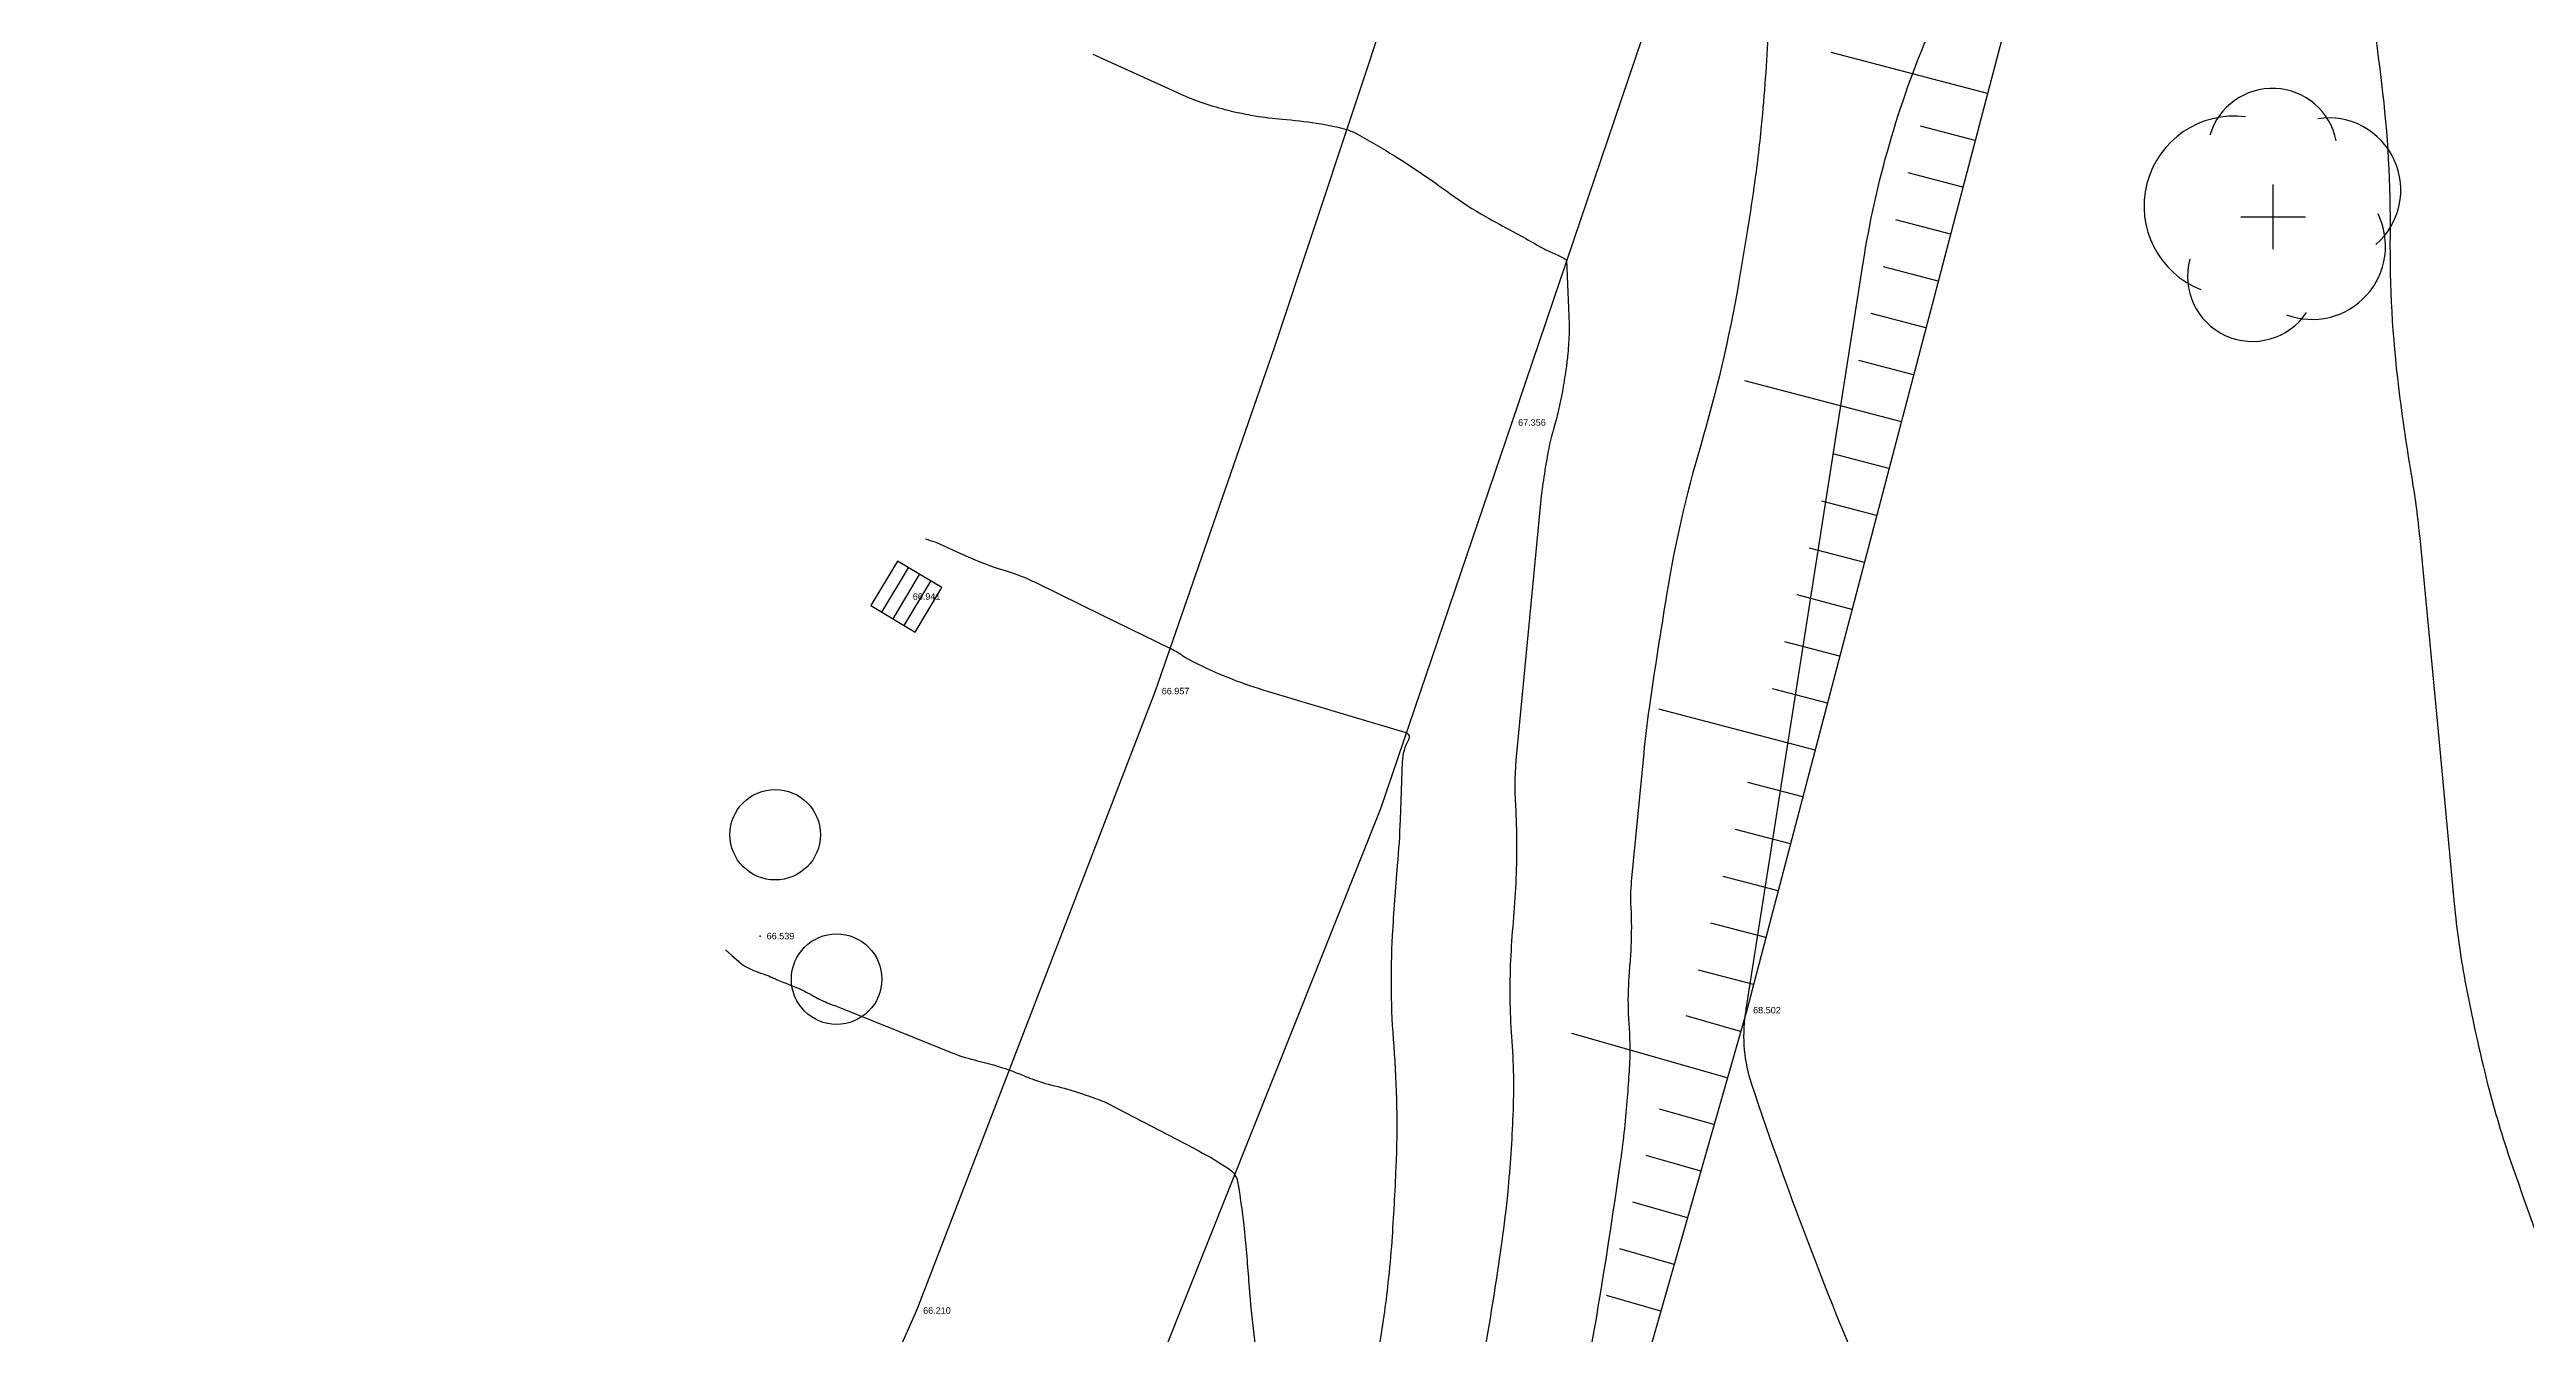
# Model space of a CAD drawing. Header units: millimetres. Extents: x -6.4 to 72.2, y -0.9 to 45.4.
# Drawn here: x 3.26 to 22.41, y 15.07 to 25 of the extents above; entities that cross this region are included whole.
import ezdxf

# ---------------------------------------------------------------- set-up
doc = ezdxf.new("R2010")
doc.units = ezdxf.units.MM
for name, color, linetype in [('1cotas_1', 83, 'Continuous'), ('1cv', 114, 'Continuous'), ('1cvd', 143, 'Continuous'), ('1puntos_1', 83, 'Continuous'), ('Acera', 141, 'Continuous'), ('Arbol', 82, 'Continuous'), ('Arq-sumidero', 254, 'Continuous'), ('Arquetas', 254, 'Continuous'), ('Asfalto', 142, 'Continuous'), ('Talud', 253, 'Continuous'), ('Talud-cabeza', 222, 'Continuous')]:
    doc.layers.add(name, color=color, linetype=linetype)
doc.styles.get("Standard").update_dxf_attribs({"font": 'arial.ttf'})

# ---------------------------------------------------------------- blocks, each defined once
blk = doc.blocks.new('ARQR7')
at = {"layer": 'Arquetas'}
blk.add_circle((0, 0), 0.35, dxfattribs=at)
blk = doc.blocks.new('SUMIDERO4')
at = {"layer": 'Arq-sumidero'}
blk.add_lwpolyline([(-0.2, -0.2), (0.2, -0.2), (0.2, 0.2), (-0.2, 0.2)], close=True, dxfattribs=at)
for points in [[(-0.1, -0.2), (-0.1, 0.2)], [(0, -0.2), (0, 0.2)], [(0.1, -0.2), (0.1, 0.2)]]:
    blk.add_lwpolyline(points, dxfattribs=at)
blk = doc.blocks.new('Arbol')
at = {"layer": 'Arbol', "linetype": 'Continuous'}
for p, q in [((0, -0.25), (0, 0.25)), ((-0.25, 0), (0.25, 0))]:
    blk.add_line(p, q, dxfattribs=at)
at = {"layer": 'Arbol'}
for centre, radius, start, end in [((-0.006, 0.489), 0.504, 11.2611, 163.5272), ((-0.303, 0.083), 0.695, 82.6659, 248.4272), ((0.429, 0.207), 0.558, 310.841, 98.6131), ((0.301, -0.226), 0.568, 249.5555, 26.1047), ((-0.16, -0.462), 0.502, 164.3693, 326.1917)]:
    blk.add_arc(centre, radius, start, end, dxfattribs=at)

msp = doc.modelspace()

# ---------------------------------------------------------------- linework, layer by layer
at = {"layer": '1cv'}
for points in [[(21.195, 25.461, -0.004551), (21.29, 24.741, -0.032896), (21.356, 23.565, 0.032953), (21.421, 22.391, 0.011656), (21.526, 21.675, -0.018596), (21.585, 21.226), (21.719, 19.811), (21.852, 18.396, 0.022463), (21.935, 17.803, 0.016287), (22.113, 16.995, 0.021029), (22.293, 16.393, 0.009856), (22.756, 15.135, 0.024733)], [(16.548, 25.148, -0.011357), (16.494, 24.414, -0.011812), (16.437, 23.94, -0.007456), (16.318, 23.193, -0.028397), (16.023, 21.934, 0.031215), (15.762, 20.787, 0.004636), (15.626, 19.909, 0.011903), (15.585, 19.565), (15.537, 19.066), (15.489, 18.568, 0.037462), (15.485, 18.367, -0.024985), (15.486, 18.066, -0.01118), (15.476, 17.916, 0.011288), (15.466, 17.767, 0.030284), (15.47, 17.471, -0.029607), (15.475, 17.168, -0.006344), (15.47, 17.078, -0.002749), (15.455, 16.87, -0.015446), (15.401, 16.383, -0.006341), (15.219, 15.205, -0.031742), (14.806, 13.44, 0.037066)], [(17.415, 14.412, -0.022463), (16.421, 17, -0.11588), (16.372, 17.542, -0.00023), (16.373, 17.55, -0.015249), (16.373, 17.55, -0.011465), (16.375, 17.557, 0.029272), (16.376, 17.564, 0.006344), (16.377, 17.569, 0.015649), (16.377, 17.571, 0.002547), (16.377, 17.572, 0.006341), (16.377, 17.572, 0.029286), (16.377, 17.574, -0.035183), (16.377, 17.575, -0.006782), (16.377, 17.575, 0.016182), (16.377, 17.576), (16.378, 17.578), (16.378, 17.58, -0.022463), (16.378, 17.58, -0.00743), (16.378, 17.582), (16.83, 20.468), (17.282, 23.354, -0.062561), (17.8, 25.154, 0.111562)], [(13.536, 14.94, 0.006344), (13.578, 15.211, 0.00678), (13.61, 15.466, 0.011415), (13.639, 15.785, 0.006341), (13.671, 16.359, 0.030693), (13.654, 17.296, -0.033641), (13.643, 18.152, -0.008629), (13.682, 18.694, 0.013329), (13.704, 19.046), (13.712, 19.27), (13.72, 19.494, -0.119325), (13.769, 19.668, 0.479899), (13.748, 19.718), (13.195, 19.884), (12.642, 20.05, -0.022463), (12.369, 20.146, -0.02237), (12.105, 20.266, -0.001902), (12.067, 20.285, -0.00768), (12.058, 20.29, -0.028962), (12.01, 20.321, 0.03409), (11.969, 20.347, 0.002553), (11.936, 20.364, 0.005813), (11.922, 20.371), (11.404, 20.625), (10.886, 20.879, 0.041142), (10.641, 20.974, -0.034173), (10.345, 21.086), (10.243, 21.132), (10.141, 21.179, 0.022463), (10.106, 21.193, 0.011245), (10.035, 21.216)], [(8.484, 18.041), (8.534, 17.996), (8.585, 17.952, 0.022463), (8.612, 17.929, 0.024872), (8.639, 17.912, 0.024014), (8.659, 17.901, 0.011257), (8.702, 17.882, 0.021851), (8.775, 17.855, -0.027252), (8.833, 17.833, -0.01171), (8.865, 17.819, 0.010934), (8.896, 17.804, 0.018726), (8.951, 17.782, -0.013796), (9.025, 17.753, -0.032546), (9.157, 17.688, 0.037452), (9.272, 17.631, 0.002319), (9.348, 17.602, -0.003357), (9.4, 17.581), (9.822, 17.412), (10.243, 17.242, 0.040011), (10.434, 17.183, -0.031221), (10.679, 17.111, -0.011766), (10.777, 17.073, 0.012725), (10.867, 17.038, 0.027854), (11.054, 16.983, -0.02613), (11.254, 16.924, -0.00833), (11.4, 16.871, -0.027678), (11.442, 16.852), (11.774, 16.679), (12.106, 16.506, -0.022463), (12.374, 16.35, -0.103902), (12.422, 16.303, -0.103458), (12.444, 16.25, -0.017086), (12.492, 15.909, -0.008446), (12.53, 15.479, 0.009868), (12.564, 15.111, 0.01566), (12.615, 14.758, 0.123462)]]:
    msp.add_lwpolyline(points, format="xyb", dxfattribs=at)
at = {"layer": '1cvd'}
msp.add_lwpolyline([(11.325, 24.968), (11.661, 24.815), (11.996, 24.663, 0.022463), (12.161, 24.596, 0.020707), (12.345, 24.54, 0.012504), (12.444, 24.517, 0.009254), (12.579, 24.491, 0.021176), (12.791, 24.465, -0.01706), (13.054, 24.434, -0.013365), (13.211, 24.405, -0.026939), (13.288, 24.385, -0.047774), (13.373, 24.348, -0.013363), (13.658, 24.181, -0.019515), (14.085, 23.891, 0.030476), (14.362, 23.712, 0.005742), (14.577, 23.594, -0.007974), (14.732, 23.508, -0.002176), (14.772, 23.485, 0.003783), (14.795, 23.472, 0.026614), (14.834, 23.452, -0.011502), (14.926, 23.41, -0.017506), (14.986, 23.378, -0.256994), (14.989, 23.373), (14.998, 23.126), (15.008, 22.88, -0.022463), (15.008, 22.796, -0.011357), (14.996, 22.632, -0.011812), (14.983, 22.526, -0.007456), (14.956, 22.359, -0.028397), (14.89, 22.078, 0.031215), (14.832, 21.821, 0.004636), (14.802, 21.625, 0.011903), (14.792, 21.548), (14.697, 20.553), (14.601, 19.558, 0.037462), (14.593, 19.157, -0.024985), (14.595, 18.556, -0.01118), (14.575, 18.257, 0.011288), (14.555, 17.96, 0.030284), (14.563, 17.369, -0.029607), (14.573, 16.764, -0.006344), (14.557, 16.465, -0.006381), (14.533, 16.168, -0.011813), (14.487, 15.784, -0.006341), (14.377, 15.073, -0.031742), (14.105, 13.911, 0.037066)], format="xyb", dxfattribs=at)
at = {"layer": '1puntos_1'}
for p in [(14.564, 22.119, 3.882), (9.883, 20.773, 3.467), (11.808, 20.042, 3.483), (8.753, 18.147, 3.065), (16.381, 17.574, 5.028), (9.963, 15.251, 2.736)]:
    msp.add_point(p, dxfattribs=at)
at = {"layer": 'Acera', "flags": 128}
msp.add_lwpolyline([(54.08, 30.774), (41.977, 33.555), (34.219, 35.399), (30.62, 36.246), (25.782, 37.403), (22.254, 37.386), (19.501, 35.445), (18.377, 33.388), (17.526, 30.864), (14.564, 22.119), (13.549, 19.131), (11.383, 13.694), (9.463, 9.457), (5.02, -0.166)], dxfattribs=at)
at = {"layer": 'Asfalto', "flags": 128}
msp.add_lwpolyline([(31.199, 38.169), (29.371, 38.597), (25.407, 39.548), (21.873, 39.327), (19.251, 37.922), (17.119, 35.421), (15.728, 31.726), (12.727, 22.696), (11.808, 20.042), (9.963, 15.251), (9.628, 14.503), (7.817, 10.373), (3.258, 0.602)], dxfattribs=at)
at = {"layer": 'Talud'}
for p, q in [((18.244, 24.663, -63.474), (17.035, 24.981, -63.474)), ((18.148, 24.301, -63.474), (17.725, 24.412, -63.474)), ((18.053, 23.938, -63.474), (17.629, 24.049, -63.474)), ((17.958, 23.575, -63.474), (17.534, 23.687, -63.474)), ((17.862, 23.213, -63.474), (17.439, 23.324, -63.474)), ((17.767, 22.85, -63.474), (17.344, 22.961, -63.474)), ((17.577, 22.124, -63.474), (16.368, 22.442, -63.474)), ((17.672, 22.487, -63.474), (17.248, 22.598, -63.474)), ((17.481, 21.762, -63.474), (17.058, 21.873, -63.474)), ((17.386, 21.399, -63.474), (16.962, 21.51, -63.474)), ((17.291, 21.036, -63.474), (16.867, 21.148, -63.474)), ((17.195, 20.674, -63.474), (16.772, 20.785, -63.474)), ((17.1, 20.311, -63.474), (16.677, 20.422, -63.474)), ((17.005, 19.948, -63.474), (16.581, 20.06, -63.474)), ((16.91, 19.586, -63.474), (15.701, 19.903, -63.474)), ((16.814, 19.223, -63.474), (16.391, 19.334, -63.474)), ((16.719, 18.86, -63.474), (16.295, 18.972, -63.474)), ((16.624, 18.498, -63.474), (16.2, 18.609, -63.474)), ((16.528, 18.135, -63.474), (16.105, 18.246, -63.474)), ((16.433, 17.772, -63.474), (16.009, 17.883, -63.474)), ((16.334, 17.41, -63.474), (15.913, 17.531, -63.474)), ((16.231, 17.05, -63.474), (15.029, 17.393, -63.474)), ((16.128, 16.689, -63.474), (15.707, 16.809, -63.474)), ((16.026, 16.329, -63.474), (15.604, 16.449, -63.474)), ((15.923, 15.968, -63.474), (15.501, 16.088, -63.474)), ((15.82, 15.607, -63.474), (15.399, 15.728, -63.474)), ((15.717, 15.247, -63.474), (15.296, 15.367, -63.474))]:
    msp.add_line(p, q, dxfattribs=at)
at = {"layer": 'Talud-cabeza', "flags": 128}
msp.add_lwpolyline([(21.392, 34.81), (18.943, 27.325), (16.381, 17.574), (14.264, 10.157), (11.273, 0.529)], dxfattribs=at)

# ---------------------------------------------------------------- block references
at = {"layer": 'Arbol'}
msp.add_blockref('Arbol', (20.452, 23.71, 6.981), dxfattribs=at)
at = {"layer": 'Arq-sumidero', "rotation": 329.0540344485444}
msp.add_blockref('SUMIDERO4', (9.883, 20.773, 3.467), dxfattribs=at)
at = {"layer": 'Arquetas'}
for p in [(8.869, 18.931, 3.169), (9.344, 17.814, 3.055)]:
    msp.add_blockref('ARQR7', p, dxfattribs=at)

# ---------------------------------------------------------------- texts
at = {"layer": '1cotas_1'}
for s, p in [('67.356', (14.614, 22.094, 8.099)), ('66.941', (9.933, 20.748, 8.099)), ('66.957', (11.858, 20.017, 8.099)), ('66.539', (8.803, 18.122, 8.099)), ('68.502', (16.431, 17.549, 8.099)), ('66.210', (10.013, 15.226, 8.099))]:
    msp.add_text(s, height=0.05, dxfattribs=at).set_placement(p)

doc.saveas('drawing.dxf')
